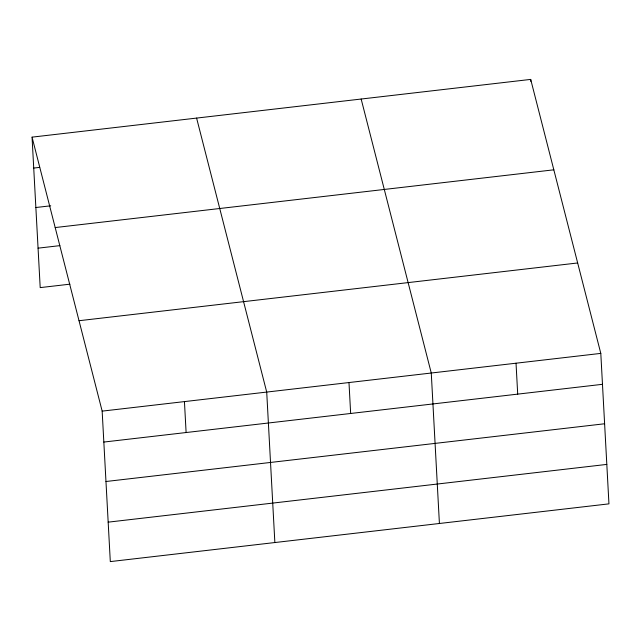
<?xml version="1.0" encoding="UTF-8"?>
<svg xmlns="http://www.w3.org/2000/svg" width="641" height="641" viewBox="0 0 641 641"><rect width="100%" height="100%" fill="white"/><g stroke="black" fill="none" stroke-linecap="round" stroke-linejoin="round"><path stroke-width="0.96" d="M32.05 137.142L530.692 79.404L600.801 353.391L608.95 503.858L110.308 561.596L102.159 411.129L32.05 137.142L40.199 287.609L69.941 284.171M33.725 168.07L39.67 167.381M35.864 207.516L50.727 205.801M55.19 227.563L553.824 169.817M38.059 248.163L59.869 245.639M79.027 320.716L577.661 262.97M102.159 411.129L600.801 353.391M103.834 442.058L602.476 384.312M105.973 481.503L604.615 423.765M108.177 522.151L606.811 464.405M361.155 99.034L431.265 373.022L439.414 523.489M196.603 118.088L266.712 392.076L274.861 542.542M530.692 79.404L530.796 81.399M516.029 363.207L517.704 394.127M348.984 382.549L350.659 413.477M184.44 401.603L186.114 432.531"/></g></svg>
